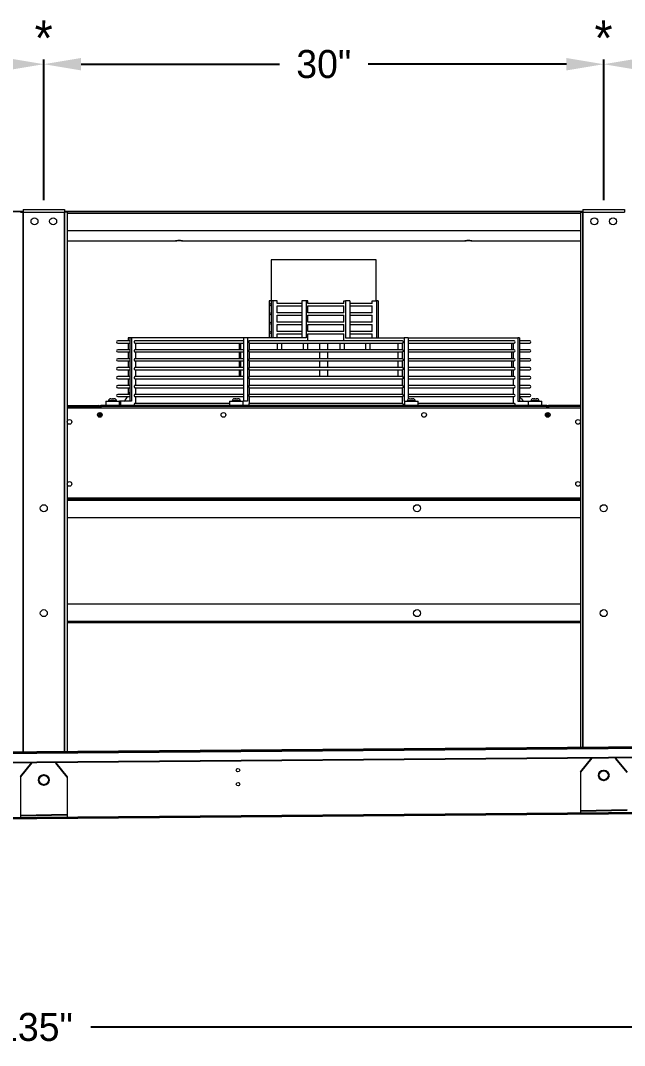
# Model space of a CAD drawing. Extents: x 6 to 271, y -23 to 146.
# Drawn here: x 184.5 to 216.8, y 37.5 to 92.4 of the extents above; entities that cross this region are included whole.
import ezdxf
from ezdxf.enums import TextEntityAlignment as Align

# ---------------------------------------------------------------- set-up
doc = ezdxf.new("R2010")
doc.units = 0
doc.header["$MEASUREMENT"] = 0
doc.layers.get('0').update_dxf_attribs({"linetype": 'CONTINUOUS'})
doc.layers.get('Defpoints').update_dxf_attribs({"linetype": 'CONTINUOUS'})
doc.dimstyles.get("Standard").update_dxf_attribs({"dimtxt": 1.5, "dimasz": 2, "dimexe": 0.25, "dimexo": 0.5, "dimgap": 0.75, "dimtad": 0, "dimtih": 1, "dimtoh": 1, "dimdec": 4, "dimzin": 0, "dimdsep": 46, "dimlunit": 5, "dimtxsty": 'STANDARD', "dimcen": 0.125, "dimclrd": 1, "dimclre": 1, "dimclrt": 1, "dimadec": 0, "dimazin": 0, "dimtfac": 1, "dimtdec": 4, "dimtofl": 0, "dimtmove": 0, "dimatfit": 3, "dimfxl": 1, "dimfrac": 2, "dimtolj": 1, "dimtzin": 0, "dimarcsym": 0})

# ---------------------------------------------------------------- blocks, each defined once
blk = doc.blocks.new('*D30')
at = {"color": 7, "lineweight": -2}
for p, q in [((155.707, 82.761), (155.707, 90.306)), ((185.707, 82.761), (185.707, 90.306)), ((157.707, 90.056), (168.332, 90.056)), ((183.707, 90.056), (173.082, 90.056))]:
    blk.add_line(p, q, dxfattribs=at)
at = {"color": 7}
for points in [[(157.707, 90.389), (157.707, 89.722), (155.707, 90.056)], [(183.707, 90.389), (183.707, 89.722), (185.707, 90.056)]]:
    blk.add_solid(points, dxfattribs=at)
at = {"layer": 'Defpoints', "color": 0}
for p in [(185.707, 90.056), (155.707, 82.261), (185.707, 82.261)]:
    blk.add_point(p, dxfattribs=at)
at = {"color": 7, "insert": (170.707, 90.056), "char_height": 1.5, "attachment_point": 5}
blk.add_mtext('\\A1;30"', dxfattribs=at)
blk = doc.blocks.new('*D31')
at = {"color": 7, "lineweight": -2}
for p, q in [((185.707, 82.761), (185.707, 90.306)), ((215.707, 82.761), (215.707, 90.306)), ((187.707, 90.056), (198.332, 90.056)), ((213.707, 90.056), (203.082, 90.056))]:
    blk.add_line(p, q, dxfattribs=at)
at = {"color": 7}
for points in [[(187.707, 90.389), (187.707, 89.722), (185.707, 90.056)], [(213.707, 90.389), (213.707, 89.722), (215.707, 90.056)]]:
    blk.add_solid(points, dxfattribs=at)
at = {"layer": 'Defpoints', "color": 0}
for p in [(215.707, 90.056), (185.707, 82.261), (215.707, 82.261)]:
    blk.add_point(p, dxfattribs=at)
at = {"color": 7, "insert": (200.707, 90.056), "char_height": 1.5, "attachment_point": 5}
blk.add_mtext('\\A1;30"', dxfattribs=at)
blk = doc.blocks.new('*D32')
at = {"color": 7, "lineweight": -2}
for p, q in [((215.707, 82.761), (215.707, 90.306)), ((246.207, 82.761), (246.207, 90.306)), ((217.707, 90.056), (225.832, 90.056)), ((244.207, 90.056), (236.082, 90.056))]:
    blk.add_line(p, q, dxfattribs=at)
at = {"color": 7}
for points in [[(217.707, 90.389), (217.707, 89.722), (215.707, 90.056)], [(244.207, 90.389), (244.207, 89.722), (246.207, 90.056)]]:
    blk.add_solid(points, dxfattribs=at)
at = {"layer": 'Defpoints', "color": 0}
for p in [(246.207, 90.056), (215.707, 82.261), (246.207, 82.261)]:
    blk.add_point(p, dxfattribs=at)
at = {"color": 7, "insert": (230.957, 90.056), "char_height": 1.5, "attachment_point": 5}
blk.add_mtext('\\A1;30 1/2"', dxfattribs=at)
blk = doc.blocks.new('*D34')
at = {"color": 7, "lineweight": -2}
for p, q in [((252.728, 49.69), (252.728, 38.199)), ((117.732, 48.574), (117.732, 38.199)), ((119.732, 38.449), (182.23, 38.449)), ((250.728, 38.449), (188.23, 38.449))]:
    blk.add_line(p, q, dxfattribs=at)
at = {"color": 7}
for points in [[(119.732, 38.783), (119.732, 38.116), (117.732, 38.449)], [(250.728, 38.783), (250.728, 38.116), (252.728, 38.449)]]:
    blk.add_solid(points, dxfattribs=at)
at = {"layer": 'Defpoints', "color": 0}
for p in [(252.728, 50.19), (117.732, 49.074), (252.728, 38.449)]:
    blk.add_point(p, dxfattribs=at)
at = {"color": 7, "insert": (185.23, 38.449), "char_height": 1.5, "attachment_point": 5}
blk.add_mtext('\\A1;135"', dxfattribs=at)

msp = doc.modelspace()

# ---------------------------------------------------------------- linework, layer by layer
at = {"color": 0, "linetype": 'Continuous', "lineweight": 15}
for p, q in [((156.8216, 82.17748), (184.5926, 82.17748)), ((184.4571, 82.12577), (184.5916, 82.12577)), ((184.5916, 82.12577), (184.5916, 53.1837)), ((184.5926, 82.12577), (184.5916, 82.12577)), ((184.5926, 82.26127), (184.5926, 82.12677)), ((184.5926, 82.26127), (186.8216, 82.26127)), ((184.5926, 82.12677), (186.8216, 82.12677)), ((184.5926, 82.12577), (184.5926, 82.12677)), ((184.5926, 82.12577), (186.8216, 82.12577)), ((184.5926, 53.18371), (184.5926, 82.12577)), ((186.8216, 82.26127), (186.8216, 82.12677)), ((186.8216, 82.17748), (214.5926, 82.17748)), ((186.8216, 82.12577), (186.8216, 82.12677)), ((186.8226, 82.12577), (186.8216, 82.12577)), ((186.8216, 53.20213), (186.8216, 82.12577)), ((186.8226, 82.12577), (186.8226, 53.20214)), ((186.9571, 82.12577), (186.8226, 82.12577)), ((186.9571, 82.12577), (186.9571, 53.20325)), ((186.9571, 82.07277), (214.4571, 82.07277)), ((214.4571, 82.12577), (214.4571, 53.43053)), ((214.4571, 82.12577), (214.5916, 82.12577)), ((214.5916, 82.12577), (214.5916, 53.43164)), ((214.5926, 82.12577), (214.5916, 82.12577)), ((214.5926, 82.26127), (214.5926, 82.12677)), ((214.5926, 82.26127), (216.8216, 82.26127)), ((214.5926, 82.12677), (216.8216, 82.12677)), ((214.5926, 82.12577), (214.5926, 82.12677)), ((214.5926, 82.12577), (216.8216, 82.12577)), ((214.5926, 53.43165), (214.5926, 82.12577)), ((216.8216, 82.26127), (216.8216, 82.12677)), ((186.9571, 81.14402), (214.4571, 81.14402)), ((186.9571, 80.58194), (192.7696, 80.58194)), ((193.1446, 80.58194), (208.2696, 80.58194)), ((208.6446, 80.58194), (214.4571, 80.58194)), ((201.78339, 79.57227), (197.8946, 79.57227)), ((203.5196, 79.57227), (201.78339, 79.57227)), ((197.78988, 77.38127), (197.78988, 75.38627)), ((197.88326, 77.38127), (197.78988, 77.38127)), ((197.97663, 77.38127), (197.88326, 77.38127)), ((197.88326, 77.38127), (197.88326, 75.38627)), ((197.97663, 77.38127), (197.97663, 75.38627)), ((198.20206, 77.38127), (197.97663, 77.38127)), ((198.20206, 77.23045), (198.20206, 77.38127)), ((199.53743, 77.23139), (198.20206, 77.23139)), ((198.20206, 76.73045), (198.20206, 77.11232)), ((198.20206, 77.11139), (199.53743, 77.11139)), ((199.76285, 77.38127), (199.53743, 77.38127)), ((199.53743, 77.38127), (199.53743, 75.38627)), ((199.76285, 77.38127), (199.76285, 75.38627)), ((199.85623, 77.38127), (199.76285, 77.38127)), ((199.85623, 77.23045), (199.85623, 77.38127)), ((201.78339, 77.23139), (199.85623, 77.23139)), ((199.85623, 76.73045), (199.85623, 77.11232)), ((199.85623, 77.11139), (201.78339, 77.11139)), ((201.78339, 77.23139), (201.78339, 77.38127)), ((201.78339, 77.38127), (201.87677, 77.38127)), ((201.78339, 76.73138), (201.78339, 77.11139)), ((201.87677, 77.38127), (201.87677, 75.38627)), ((202.1022, 77.38127), (201.87677, 77.38127)), ((202.1022, 77.38127), (202.1022, 75.38627)), ((203.30551, 77.23139), (202.1022, 77.23139)), ((202.1022, 77.11139), (203.30551, 77.11139)), ((203.30551, 77.23139), (203.30551, 77.38127)), ((203.30551, 77.38127), (203.53093, 77.38127)), ((203.30551, 76.73138), (203.30551, 77.11139)), ((203.53093, 77.38127), (203.53093, 75.38627)), ((203.62431, 77.38127), (203.53093, 77.38127)), ((203.62431, 77.38127), (203.62431, 75.38627)), ((199.53743, 76.73138), (198.20206, 76.73138)), ((198.20206, 76.23045), (198.20206, 76.61232)), ((198.20206, 76.61138), (199.53743, 76.61138)), ((201.78339, 76.73138), (199.85623, 76.73138)), ((199.85623, 76.23045), (199.85623, 76.61232)), ((199.85623, 76.61138), (201.78339, 76.61138)), ((201.78339, 76.23138), (201.78339, 76.61138)), ((203.30551, 76.73138), (202.1022, 76.73138)), ((202.1022, 76.61138), (203.30551, 76.61138)), ((203.30551, 76.23138), (203.30551, 76.61138)), ((199.53743, 76.23138), (198.20206, 76.23138)), ((198.20206, 75.73045), (198.20206, 76.11232)), ((198.20206, 76.11138), (199.53743, 76.11138)), ((201.78339, 76.23138), (199.85623, 76.23138)), ((199.85623, 75.73045), (199.85623, 76.11232)), ((199.85623, 76.11138), (201.78339, 76.11138)), ((201.78339, 75.73139), (201.78339, 76.11138)), ((203.30551, 76.23138), (202.1022, 76.23138)), ((202.1022, 76.11138), (203.30551, 76.11138)), ((203.30551, 75.73139), (203.30551, 76.11138)), ((190.22008, 75.38627), (190.22008, 75.23138)), ((190.31345, 75.38627), (190.22008, 75.38627)), ((190.40683, 75.38627), (190.31345, 75.38627)), ((190.31345, 75.38627), (190.31345, 72.00527)), ((190.40683, 75.38627), (190.40683, 72.00527)), ((196.40191, 75.38627), (190.40683, 75.38627)), ((196.62734, 75.38627), (196.40191, 75.38627)), ((196.40191, 75.38627), (196.40191, 72.00527)), ((196.62734, 75.38627), (196.62734, 72.00527)), ((199.76285, 75.38627), (196.62734, 75.38627)), ((199.53743, 75.73139), (198.20206, 75.73139)), ((198.20206, 75.38627), (198.20206, 75.61232)), ((198.20206, 75.61138), (199.53743, 75.61138)), ((201.78339, 75.73139), (199.85623, 75.73139)), ((199.85623, 75.23138), (199.85623, 75.61232)), ((199.85623, 75.61138), (201.78339, 75.61138)), ((201.78339, 75.23138), (201.78339, 75.61138)), ((201.87677, 75.38627), (205.01229, 75.38627)), ((203.30551, 75.73139), (202.1022, 75.73139)), ((202.1022, 75.61138), (203.30551, 75.61138)), ((203.30551, 75.38627), (203.30551, 75.61138)), ((205.01229, 75.38627), (205.01229, 72.00527)), ((205.23771, 75.38627), (205.01229, 75.38627)), ((205.23771, 75.38627), (205.23771, 72.11336)), ((205.23771, 75.38627), (211.10074, 75.38627)), ((211.10074, 75.38627), (211.10074, 72.00527)), ((211.19412, 75.38627), (211.10074, 75.38627)), ((211.19412, 75.38627), (211.19412, 72.00527)), ((190.31345, 75.23138), (189.66698, 75.23138)), ((189.66698, 75.11138), (190.31345, 75.11138)), ((190.31345, 74.75272), (189.66698, 74.75272)), ((190.22008, 75.11138), (190.22008, 74.75272)), ((190.60323, 75.11138), (196.40191, 75.11138)), ((196.40191, 75.23138), (190.6033, 75.23138)), ((196.40191, 74.75272), (190.6033, 74.75272)), ((190.63225, 74.75272), (190.63225, 75.11138)), ((196.17648, 75.11138), (196.17648, 74.75272)), ((196.26986, 74.75272), (196.26986, 75.11138)), ((196.70869, 75.11138), (204.93197, 75.11138)), ((204.93197, 75.23138), (196.70882, 75.23138)), ((204.93197, 74.75272), (196.70882, 74.75272)), ((196.72071, 74.75272), (196.72071, 75.11138)), ((204.69348, 74.75272), (204.69348, 75.11138)), ((204.91891, 74.75272), (204.91891, 75.11138)), ((210.90683, 75.23138), (205.23771, 75.23138)), ((205.23771, 75.11138), (210.90683, 75.11138)), ((210.90683, 74.75272), (205.23771, 74.75272)), ((210.78194, 74.75272), (210.78194, 75.11138)), ((210.87532, 74.75272), (210.87532, 75.11138)), ((211.74721, 75.23138), (211.19412, 75.23138)), ((211.19412, 75.11138), (211.74721, 75.11138)), ((211.74721, 74.75272), (211.19412, 74.75272)), ((189.66698, 74.63272), (190.31345, 74.63272)), ((190.31345, 74.27405), (189.66698, 74.27405)), ((190.22008, 74.63272), (190.22008, 74.27405)), ((190.60323, 74.63272), (196.40191, 74.63272)), ((196.40191, 74.27405), (190.6033, 74.27405)), ((190.63225, 74.27405), (190.63225, 74.63272)), ((196.17648, 74.63272), (196.17648, 74.27405)), ((196.26986, 74.27405), (196.26986, 74.63272)), ((196.70869, 74.63272), (204.93197, 74.63272)), ((204.93197, 74.27405), (196.70882, 74.27405)), ((196.72071, 74.27405), (196.72071, 74.63272)), ((204.69348, 74.27405), (204.69348, 74.63272)), ((204.91891, 74.27405), (204.91891, 74.63272)), ((205.23771, 74.63272), (210.90683, 74.63272)), ((210.90683, 74.27405), (205.23771, 74.27405)), ((210.78194, 74.27405), (210.78194, 74.63272)), ((210.87532, 74.27405), (210.87532, 74.63272)), ((211.19412, 74.63272), (211.74721, 74.63272)), ((211.74721, 74.27405), (211.19412, 74.27405)), ((189.66698, 74.15405), (190.31345, 74.15405)), ((190.31345, 73.79539), (189.66698, 73.79539)), ((189.66698, 73.67539), (190.31345, 73.67539)), ((190.22008, 74.15405), (190.22008, 73.79539)), ((190.22008, 73.67539), (190.22008, 73.31672)), ((190.60323, 74.15405), (196.40191, 74.15405)), ((190.60323, 73.67539), (196.40191, 73.67539)), ((196.40191, 73.79539), (190.6033, 73.79539)), ((190.63225, 73.79539), (190.63225, 74.15405)), ((190.63225, 73.31672), (190.63225, 73.67539)), ((196.17648, 74.15405), (196.17648, 73.79539)), ((196.17648, 73.67539), (196.17648, 73.31672)), ((196.26986, 73.79539), (196.26986, 74.15405)), ((196.26986, 73.31672), (196.26986, 73.67539)), ((196.70869, 74.15405), (204.93197, 74.15405)), ((196.70869, 73.67539), (204.93197, 73.67539)), ((204.93197, 73.79539), (196.70882, 73.79539)), ((196.72071, 73.79539), (196.72071, 74.15405)), ((196.72071, 73.31672), (196.72071, 73.67539)), ((204.69348, 73.79539), (204.69348, 74.15405)), ((204.69348, 73.31672), (204.69348, 73.67539)), ((204.91891, 73.79539), (204.91891, 74.15405)), ((204.91891, 73.31672), (204.91891, 73.67539)), ((205.23771, 74.15405), (210.90683, 74.15405)), ((210.90683, 73.79539), (205.23771, 73.79539)), ((205.23771, 73.67539), (210.90683, 73.67539)), ((210.78194, 73.79539), (210.78194, 74.15405)), ((210.78194, 73.31672), (210.78194, 73.67539)), ((210.87532, 73.79539), (210.87532, 74.15405)), ((210.87532, 73.31672), (210.87532, 73.67539)), ((211.19412, 74.15405), (211.74721, 74.15405)), ((211.74721, 73.79539), (211.19412, 73.79539)), ((211.19412, 73.67539), (211.74721, 73.67539)), ((190.31345, 73.31672), (189.66698, 73.31672)), ((189.66698, 73.19672), (190.31345, 73.19672)), ((190.22008, 73.19672), (190.22008, 72.83806)), ((190.60323, 73.19672), (196.40191, 73.19672)), ((196.40191, 73.31672), (190.6033, 73.31672)), ((190.63225, 72.83806), (190.63225, 73.19672)), ((196.70869, 73.19672), (204.93197, 73.19672)), ((204.93197, 73.31672), (196.70882, 73.31672)), ((196.72071, 72.83806), (196.72071, 73.19672)), ((204.91891, 72.83806), (204.91891, 73.19672)), ((210.90683, 73.31672), (205.23771, 73.31672)), ((205.23771, 73.19672), (210.90683, 73.19672)), ((210.87532, 72.83806), (210.87532, 73.19672)), ((211.74721, 73.31672), (211.19412, 73.31672)), ((211.19412, 73.19672), (211.74721, 73.19672)), ((190.31345, 72.83806), (189.66698, 72.83806)), ((189.66698, 72.71806), (190.31345, 72.71806)), ((190.22008, 72.71806), (190.22008, 72.35939)), ((190.60323, 72.71806), (196.40191, 72.71806)), ((196.40191, 72.83806), (190.6033, 72.83806)), ((190.63225, 72.35939), (190.63225, 72.71806)), ((196.70869, 72.71806), (204.93197, 72.71806)), ((204.93197, 72.83806), (196.70882, 72.83806)), ((196.72071, 72.35939), (196.72071, 72.71806)), ((204.91891, 72.35939), (204.91891, 72.71806)), ((210.90683, 72.83806), (205.23771, 72.83806)), ((205.23771, 72.71806), (210.90683, 72.71806)), ((210.87532, 72.35939), (210.87532, 72.71806)), ((211.74721, 72.83806), (211.19412, 72.83806)), ((211.19412, 72.71806), (211.74721, 72.71806)), ((189.02057, 72.00527), (189.04866, 72.00527)), ((189.04866, 72.00527), (189.75857, 72.00527)), ((189.60832, 72.00627), (189.17082, 72.00627)), ((189.29482, 72.13027), (189.29497, 72.13027)), ((189.29771, 72.13027), (189.29497, 72.13027)), ((189.29771, 72.13027), (189.30821, 72.13027)), ((189.31889, 72.13027), (189.30821, 72.13027)), ((189.31889, 72.13027), (189.39493, 72.13027)), ((189.40649, 72.13027), (189.39493, 72.13027)), ((189.41277, 72.13027), (189.40649, 72.13027)), ((189.41277, 72.13027), (189.43813, 72.13027)), ((189.45267, 72.13027), (189.43813, 72.13027)), ((189.45267, 72.13027), (189.48432, 72.13027)), ((190.31345, 72.35939), (189.66698, 72.35939)), ((189.66698, 72.23939), (190.31345, 72.23939)), ((189.82386, 72.00527), (189.75857, 72.00527)), ((189.82386, 72.00527), (189.82386, 71.76127)), ((190.40683, 72.00527), (189.82386, 72.00527)), ((190.60323, 72.23939), (196.40191, 72.23939)), ((196.40191, 72.35939), (190.6033, 72.35939)), ((190.63225, 71.88072), (190.63225, 72.23939)), ((195.65023, 72.00527), (195.67831, 72.00527)), ((195.67831, 72.00527), (196.38823, 72.00527)), ((196.23798, 72.00627), (195.80048, 72.00627)), ((195.92448, 72.13027), (195.95612, 72.13027)), ((195.97066, 72.13027), (195.95612, 72.13027)), ((195.97066, 72.13027), (195.99603, 72.13027)), ((196.00231, 72.13027), (195.99603, 72.13027)), ((196.01387, 72.13027), (196.00231, 72.13027)), ((196.01387, 72.13027), (196.08991, 72.13027)), ((196.10058, 72.13027), (196.08991, 72.13027)), ((196.10058, 72.13027), (196.11109, 72.13027)), ((196.11382, 72.13027), (196.11109, 72.13027)), ((196.11382, 72.13027), (196.11398, 72.13027)), ((196.62734, 72.00527), (196.38823, 72.00527)), ((196.70869, 72.23939), (204.93197, 72.23939)), ((204.93197, 72.35939), (196.70882, 72.35939)), ((196.72071, 71.88072), (196.72071, 72.23939)), ((204.91891, 71.88072), (204.91891, 72.23939)), ((205.01229, 72.00527), (205.02597, 72.00527)), ((205.02597, 72.00527), (205.05406, 72.00527)), ((205.05406, 72.00527), (205.76397, 72.00527)), ((205.19287, 72.00627), (205.17622, 72.00627)), ((205.61372, 72.00627), (205.19287, 72.00627)), ((210.90683, 72.35939), (205.23771, 72.35939)), ((205.23771, 72.23939), (210.90683, 72.23939)), ((205.30022, 72.13027), (205.30037, 72.13027)), ((205.3031, 72.13027), (205.30037, 72.13027)), ((205.3031, 72.13027), (205.31361, 72.13027)), ((205.32429, 72.13027), (205.31361, 72.13027)), ((205.32429, 72.13027), (205.40033, 72.13027)), ((205.41188, 72.13027), (205.40033, 72.13027)), ((205.41816, 72.13027), (205.41188, 72.13027)), ((205.41816, 72.13027), (205.44353, 72.13027)), ((205.45807, 72.13027), (205.44353, 72.13027)), ((205.45807, 72.13027), (205.48972, 72.13027)), ((210.87532, 71.88072), (210.87532, 72.23939)), ((211.10074, 72.00527), (211.65562, 72.00527)), ((211.74721, 72.35939), (211.19412, 72.35939)), ((211.19412, 72.23939), (211.74721, 72.23939)), ((211.65562, 72.00527), (211.68371, 72.00527)), ((211.68371, 72.00527), (212.39362, 72.00527)), ((211.94091, 72.00627), (211.80587, 72.00627)), ((211.92987, 72.13027), (211.96152, 72.13027)), ((212.24337, 72.00627), (211.94091, 72.00627)), ((211.97606, 72.13027), (211.96152, 72.13027)), ((211.97606, 72.13027), (212.00143, 72.13027)), ((212.00771, 72.13027), (212.00143, 72.13027)), ((212.01926, 72.13027), (212.00771, 72.13027)), ((212.01926, 72.13027), (212.0953, 72.13027)), ((212.10598, 72.13027), (212.0953, 72.13027)), ((212.10598, 72.13027), (212.11649, 72.13027)), ((212.11922, 72.13027), (212.11649, 72.13027)), ((212.11922, 72.13027), (212.11937, 72.13027)), ((186.9571, 71.76127), (188.6561, 71.76127)), ((186.9571, 71.71027), (188.6561, 71.71027)), ((186.9571, 71.63627), (214.4571, 71.63627)), ((188.6561, 71.76127), (188.6561, 71.71027)), ((188.6561, 71.71027), (188.6561, 71.63627)), ((188.6571, 71.71027), (188.6571, 71.63627)), ((188.7071, 71.71027), (188.6571, 71.71027)), ((188.7549, 71.71247), (188.7071, 71.71247)), ((188.7071, 71.71247), (188.7071, 71.63627)), ((188.7549, 71.71247), (188.7549, 71.63627)), ((212.6583, 71.76127), (188.7559, 71.76127)), ((188.7559, 71.76127), (188.7559, 71.71247)), ((212.6583, 71.71247), (188.7559, 71.71247)), ((188.7559, 71.71247), (188.7559, 71.63627)), ((195.65023, 71.88072), (190.6033, 71.88072)), ((204.93197, 71.88072), (196.70882, 71.88072)), ((210.90683, 71.88072), (205.76397, 71.88072)), ((212.6583, 71.76127), (212.6583, 71.71247)), ((212.6583, 71.71247), (212.6583, 71.63627)), ((212.6593, 71.71247), (212.7071, 71.71247)), ((212.6593, 71.63627), (212.6593, 71.71247)), ((212.7071, 71.63627), (212.7071, 71.71247)), ((212.7571, 71.71027), (212.7071, 71.71027)), ((212.7571, 71.71027), (212.7571, 71.63627)), ((212.7581, 71.71027), (212.7581, 71.76127)), ((214.4571, 71.76127), (212.7581, 71.76127)), ((212.7581, 71.63627), (212.7581, 71.71027)), ((214.4571, 71.71027), (212.7581, 71.71027)), ((188.6561, 71.37539), (188.6561, 71.14715)), ((188.6571, 71.37583), (188.6571, 71.1467)), ((188.7071, 71.38627), (188.7071, 71.13627)), ((188.7549, 71.37677), (188.7549, 71.14577)), ((188.7559, 71.37635), (188.7559, 71.14619)), ((212.6583, 71.37635), (212.6583, 71.14619)), ((212.6593, 71.14577), (212.6593, 71.37677)), ((212.7071, 71.13627), (212.7071, 71.38627)), ((212.7571, 71.37583), (212.7571, 71.1467)), ((212.7581, 71.14715), (212.7581, 71.37539)), ((186.9571, 66.81227), (214.4571, 66.81227)), ((186.9571, 66.81127), (214.4571, 66.81127)), ((186.9571, 66.76127), (214.4571, 66.76127)), ((186.9571, 66.69777), (214.4571, 66.69777)), ((186.9571, 65.76127), (214.4571, 65.76127)), ((186.9571, 61.13627), (214.4571, 61.13627)), ((186.9571, 60.19977), (214.4571, 60.19977)), ((186.9571, 60.13627), (214.4571, 60.13627)), ((187.07538, 53.20423), (214.32445, 53.42944)), ((187.07575, 53.16004), (214.32482, 53.38524)), ((186.9571, 52.6466), (214.4571, 52.87388)), ((214.32905, 52.87353), (187.07998, 52.64832)), ((184.4571, 51.86982), (184.4571, 49.65616)), ((186.9571, 51.86982), (186.9571, 49.69715)), ((214.4571, 52.11776), (214.4571, 49.9041)), ((186.9571, 49.6975), (214.4571, 49.92478)), ((186.9571, 49.6465), (214.4571, 49.87378))]:
    msp.add_line(p, q, dxfattribs=at)
at = {"color": 0}
for p, q in [((247.57332, 53.70423), (123.82755, 52.6815)), ((123.82791, 52.63731), (247.57368, 53.66004)), ((247.57791, 53.14832), (123.83214, 52.1256)), ((215.06764, 52.86351), (214.4571, 52.11776)), ((216.34655, 52.86351), (216.9571, 52.11776)), ((185.06764, 52.61557), (184.4571, 51.86982)), ((186.34655, 52.61557), (186.9571, 51.86982)), ((123.9571, 49.17682), (247.4571, 50.19752)), ((247.45752, 50.14652), (123.9571, 49.12582)), ((216.9571, 50.07009), (214.4571, 50.0291)), ((186.9571, 49.82215), (184.4571, 49.78116)), ((184.4571, 49.65616), (184.4571, 49.60515)), ((214.4571, 49.9041), (214.4571, 49.85309))]:
    msp.add_line(p, q, dxfattribs=at)
at = {"color": 0, "linetype": 'Continuous', "lineweight": 15, "flags": 128}
for points in [[(192.7696, 80.58194), (192.77719, 80.588), (192.79936, 80.59356), (192.83431, 80.59819), (192.87921, 80.60149), (192.93041, 80.60322), (192.98378, 80.60322), (193.03499, 80.60149), (193.07988, 80.59819), (193.11483, 80.59356), (193.137, 80.588), (193.1446, 80.58194)], [(193.1446, 80.58194), (193.13693, 80.58799), (193.11473, 80.59355), (193.07978, 80.59816), (193.03491, 80.60146), (192.98375, 80.60318), (192.93044, 80.60318), (192.87928, 80.60146), (192.83441, 80.59816), (192.79946, 80.59355), (192.77726, 80.58799), (192.7696, 80.58194)], [(208.2696, 80.58194), (208.27719, 80.588), (208.29936, 80.59356), (208.33431, 80.59819), (208.37921, 80.60149), (208.43041, 80.60322), (208.48378, 80.60322), (208.53499, 80.60149), (208.57988, 80.59819), (208.61483, 80.59356), (208.637, 80.588), (208.6446, 80.58194)], [(208.6446, 80.58194), (208.63693, 80.58799), (208.61473, 80.59355), (208.57978, 80.59816), (208.53491, 80.60146), (208.48375, 80.60318), (208.43044, 80.60318), (208.37928, 80.60146), (208.33441, 80.59816), (208.29946, 80.59355), (208.27726, 80.58799), (208.2696, 80.58194)], [(204.93197, 75.23138), (204.93202, 75.23138), (204.9413, 75.22621), (204.94898, 75.21168), (204.95376, 75.19028), (204.95482, 75.16565), (204.95199, 75.14201), (204.94574, 75.12337), (204.93714, 75.11293), (204.93197, 75.11138)], [(204.93197, 74.75272), (204.93622, 74.75168), (204.94459, 74.74284), (204.951, 74.72627), (204.95448, 74.70451), (204.95448, 74.68093), (204.951, 74.65917), (204.94459, 74.64259), (204.93622, 74.63376), (204.93197, 74.63272)], [(204.93197, 74.27405), (204.93622, 74.27301), (204.94459, 74.26418), (204.951, 74.2476), (204.95448, 74.22584), (204.95448, 74.20226), (204.951, 74.18051), (204.94459, 74.16393), (204.93622, 74.15509), (204.93197, 74.15405)], [(204.93197, 73.79539), (204.93622, 73.79435), (204.94459, 73.78551), (204.951, 73.76894), (204.95448, 73.74718), (204.95448, 73.7236), (204.951, 73.70184), (204.94459, 73.68526), (204.93622, 73.67643), (204.93197, 73.67539)], [(204.93197, 73.31672), (204.93622, 73.31568), (204.94459, 73.30685), (204.951, 73.29027), (204.95448, 73.26851), (204.95448, 73.24493), (204.951, 73.22317), (204.94459, 73.2066), (204.93622, 73.19776), (204.93197, 73.19672)], [(204.93197, 72.83806), (204.93622, 72.83702), (204.94459, 72.82818), (204.951, 72.8116), (204.95448, 72.78985), (204.95448, 72.76627), (204.951, 72.74451), (204.94459, 72.72793), (204.93622, 72.71909), (204.93197, 72.71806)], [(190.31345, 72.50419), (190.2749, 72.38794), (190.26293, 72.35939)], [(204.93197, 72.35939), (204.93622, 72.35835), (204.94459, 72.34952), (204.951, 72.33294), (204.95448, 72.31118), (204.95448, 72.2876), (204.951, 72.26584), (204.94459, 72.24926), (204.93622, 72.24043), (204.93197, 72.23939)], [(204.93197, 71.88072), (204.93648, 71.87955), (204.94491, 71.87028), (204.95129, 71.85312), (204.9546, 71.83083), (204.95431, 71.80692), (204.95291, 71.79614)]]:
    msp.add_lwpolyline(points, dxfattribs=at)
at = {"color": 0, "linetype": 'Continuous', "lineweight": 15}
for centre, radius in [((185.2071, 81.63627), 0.1875), ((186.2071, 81.63627), 0.1875), ((215.2071, 81.63627), 0.1875), ((216.2071, 81.63627), 0.1875), ((187.0821, 70.88627), 0.125), ((188.7071, 71.26127), 0.125), ((195.3321, 71.26127), 0.125), ((206.0821, 71.26127), 0.125), ((212.7071, 71.26127), 0.125), ((214.3321, 70.88627), 0.125), ((187.0821, 67.56227), 0.125), ((214.3321, 67.56227), 0.125), ((185.7071, 66.26127), 0.1875), ((205.7071, 66.26127), 0.1875), ((215.7071, 66.26127), 0.1875), ((185.7071, 60.63627), 0.1875), ((205.7071, 60.63627), 0.1875), ((215.7071, 60.63627), 0.1875), ((196.10881, 52.22222), 0.09375), ((196.11501, 51.47224), 0.09375)]:
    msp.add_circle(centre, radius, dxfattribs=at)
at = {"color": 0}
for centre in [(215.7071, 51.94208), (185.7071, 51.69414)]:
    msp.add_circle(centre, 0.26853, dxfattribs=at)
at = {"color": 0, "linetype": 'Continuous', "lineweight": 15}
for centre, radius, start, end in [((197.8946, 77.17138), 0.06, 100.892283, 259.107717), ((197.8946, 76.67138), 0.06, 100.892283, 259.107717), ((197.8946, 76.17138), 0.06, 100.892283, 259.107717), ((197.8946, 75.67138), 0.06, 100.892283, 259.107717), ((189.66698, 75.17138), 0.06, 90, 270), ((189.66698, 74.69272), 0.06, 90, 270), ((210.90366, 75.17138), 0.06008, 273.025613, 86.974387), ((210.90354, 74.69272), 0.06009, 273.144589, 86.855411), ((211.74721, 75.17138), 0.06, 270, 90), ((211.74721, 74.69272), 0.06, 270, 90), ((189.66698, 74.21405), 0.06, 90, 270), ((210.90354, 74.21405), 0.06009, 273.143027, 86.856973), ((211.74721, 74.21405), 0.06, 270, 90), ((189.66698, 73.73539), 0.06, 90, 270), ((210.90354, 73.73539), 0.06009, 273.144589, 86.855411), ((211.74721, 73.73539), 0.06, 270, 90), ((189.66698, 73.25672), 0.06, 90, 270), ((210.90354, 73.25672), 0.06009, 273.143027, 86.856973), ((211.74721, 73.25672), 0.06, 270, 90), ((189.66698, 72.77806), 0.06, 90, 270), ((210.90354, 72.77806), 0.06009, 273.144589, 86.855411), ((211.74721, 72.77806), 0.06, 270, 90), ((189.29482, 72.00627), 0.124, 90, 180), ((189.48432, 72.00627), 0.124, 0, 90), ((189.66698, 72.29939), 0.06, 90, 270), ((189.3468, 72.76027), 1, 310.97463, 328.608789), ((195.92448, 72.00627), 0.124, 90, 180), ((196.11398, 72.00627), 0.124, 0, 90), ((205.30022, 72.00627), 0.124, 90, 180), ((205.48972, 72.00627), 0.124, 0, 90), ((210.90354, 72.29939), 0.06009, 273.144589, 86.855411), ((212.0674, 72.76027), 1, 211.391211, 229.02537), ((211.74721, 72.29939), 0.06, 270, 90), ((211.92987, 72.00627), 0.124, 90, 180), ((212.11937, 72.00627), 0.124, 0, 90), ((188.6561, 71.71027), 0.051, 0, 90), ((188.6561, 71.71027), 0.001, 0, 90), ((188.7559, 71.71247), 0.0488, 90, 180), ((188.7559, 71.71247), 0.001, 90, 180), ((210.90335, 71.82124), 0.05959, 335.096891, 86.650916), ((212.6583, 71.71247), 0.0488, 0, 90), ((212.6583, 71.71247), 0.001, 0, 90), ((212.7581, 71.71027), 0.051, 90, 180), ((212.7581, 71.71027), 0.001, 90, 180)]:
    msp.add_arc(centre, radius, start, end, dxfattribs=at)
for points in [[(184.5926, 82.13627), (156.8216, 82.13627)], [(214.5926, 82.13627), (186.8216, 82.13627)], [(186.9571, 80.58152), (192.7696, 80.58152)], [(193.1446, 80.58152), (208.2696, 80.58152)], [(208.6446, 80.58152), (214.4571, 80.58152)], [(197.8946, 79.57227), (197.8946, 77.38127)], [(203.5196, 77.38127), (203.5196, 79.57227)], [(198.21697, 75.11138), (198.21697, 74.75272)], [(198.46697, 74.75272), (198.46697, 75.11138)], [(199.60243, 75.11138), (199.60243, 74.75272)], [(199.85243, 74.75272), (199.85243, 75.11138)], [(200.4806, 75.11138), (200.4806, 74.75272)], [(200.9336, 74.75272), (200.9336, 75.11138)], [(201.56177, 75.11138), (201.56177, 74.75272)], [(201.81177, 74.75272), (201.81177, 75.11138)], [(202.94723, 75.11138), (202.94723, 74.75272)], [(203.19723, 74.75272), (203.19723, 75.11138)], [(200.4806, 74.63272), (200.4806, 74.27405)], [(200.9336, 74.27405), (200.9336, 74.63272)], [(200.4806, 74.15405), (200.4806, 73.79539)], [(200.4806, 73.67539), (200.4806, 73.31672)], [(200.9336, 73.79539), (200.9336, 74.15405)], [(200.9336, 73.31672), (200.9336, 73.67539)], [(189.02057, 72.00527), (189.02057, 71.76127)], [(189.17082, 72.00627), (189.17082, 72.00527)], [(189.29497, 72.13027), (189.291, 72.1302)], [(189.291, 72.1302), (189.29771, 72.13027)], [(189.30821, 72.13027), (189.31492, 72.1302)], [(189.31492, 72.1302), (189.31889, 72.13027)], [(189.39493, 72.13027), (189.39658, 72.1302)], [(189.39658, 72.1302), (189.41277, 72.13027)], [(189.43813, 72.13027), (189.45432, 72.1302)], [(189.45432, 72.1302), (189.45267, 72.13027)], [(189.60832, 72.00527), (189.60832, 72.00627)], [(189.75857, 71.76127), (189.75857, 72.00527)], [(195.65023, 72.00527), (195.65023, 71.76127)], [(195.80048, 72.00627), (195.80048, 72.00527)], [(195.95612, 72.13027), (195.95448, 72.1302)], [(195.95448, 72.1302), (195.97066, 72.13027)], [(195.99603, 72.13027), (196.01222, 72.1302)], [(196.01222, 72.1302), (196.01387, 72.13027)], [(196.08991, 72.13027), (196.09388, 72.1302)], [(196.09388, 72.1302), (196.10058, 72.13027)], [(196.11109, 72.13027), (196.1178, 72.1302)], [(196.1178, 72.1302), (196.11382, 72.13027)], [(196.23798, 72.00527), (196.23798, 72.00627)], [(196.38823, 71.76127), (196.38823, 72.00527)], [(205.02597, 72.00527), (205.02597, 71.76127)], [(205.17622, 72.00627), (205.17622, 72.00527)], [(205.30037, 72.13027), (205.2964, 72.1302)], [(205.2964, 72.1302), (205.3031, 72.13027)], [(205.31361, 72.13027), (205.32031, 72.1302)], [(205.32031, 72.1302), (205.32429, 72.13027)], [(205.40033, 72.13027), (205.40197, 72.1302)], [(205.40197, 72.1302), (205.41816, 72.13027)], [(205.44353, 72.13027), (205.45972, 72.1302)], [(205.45972, 72.1302), (205.45807, 72.13027)], [(205.61372, 72.00527), (205.61372, 72.00627)], [(205.76397, 71.76127), (205.76397, 72.00527)], [(211.65562, 72.00527), (211.65562, 71.76127)], [(211.80587, 72.00627), (211.80587, 72.00527)], [(211.96152, 72.13027), (211.95987, 72.1302)], [(211.95987, 72.1302), (211.97606, 72.13027)], [(212.00143, 72.13027), (212.01762, 72.1302)], [(212.01762, 72.1302), (212.01926, 72.13027)], [(212.0953, 72.13027), (212.09928, 72.1302)], [(212.09928, 72.1302), (212.10598, 72.13027)], [(212.11649, 72.13027), (212.12319, 72.1302)], [(212.12319, 72.1302), (212.11922, 72.13027)], [(212.24337, 72.00527), (212.24337, 72.00627)], [(212.39362, 71.76127), (212.39362, 72.00527)]]:
    msp.add_open_spline(points, degree=1, dxfattribs=at)
for points, knots in [([(192.7696, 80.58194), (192.7696, 80.58194), (192.7696, 80.58194), (192.7696, 80.58194), (192.7696, 80.58194), (192.7696, 80.58194), (192.7696, 80.58194)], [0, 0, 0, 0, 1, 1, 1, 1.00000059, 1.00000059, 1.00000059, 1.00000059]), ([(190.60927, 75.23017), (190.60608, 75.23071), (190.59672, 75.23229), (190.58115, 75.22747), (190.56519, 75.21666), (190.5535, 75.20041), (190.54742, 75.18098), (190.54763, 75.16044), (190.55411, 75.14118), (190.56613, 75.12518), (190.58229, 75.1149), (190.59647, 75.11048), (190.60431, 75.11185), (190.60601, 75.11214)], [0, 0, 0, 0, 0.05278326, 0.15493541, 0.25708506, 0.35921463, 0.46132613, 0.56341006, 0.66548868, 0.76757875, 0.86968472, 0.97181687, 1, 1, 1, 1]), ([(190.60927, 74.7515), (190.60608, 74.75204), (190.59672, 74.75362), (190.58115, 74.7488), (190.56519, 74.738), (190.5535, 74.72174), (190.54742, 74.70232), (190.54763, 74.68177), (190.55411, 74.66251), (190.56613, 74.64651), (190.58229, 74.63623), (190.59647, 74.63182), (190.60431, 74.63318), (190.60601, 74.63348)], [0, 0, 0, 0, 0.0527838, 0.15493717, 0.25708665, 0.35921607, 0.46132178, 0.56341149, 0.66548996, 0.76757526, 0.86968417, 0.97181616, 1, 1, 1, 1]), ([(196.71125, 75.23064), (196.71094, 75.23085), (196.70813, 75.23277), (196.70249, 75.22996), (196.6954, 75.22182), (196.68976, 75.20734), (196.68627, 75.18899), (196.6853, 75.1686), (196.68697, 75.14856), (196.69109, 75.131), (196.69719, 75.11833), (196.70346, 75.11162), (196.70744, 75.11207), (196.70884, 75.11223)], [0, 0, 0, 0, 0.01292207, 0.11640424, 0.21988582, 0.32335515, 0.42680049, 0.53022629, 0.63363492, 0.73704946, 0.84047658, 0.94393018, 1, 1, 1, 1]), ([(196.71125, 74.75197), (196.71094, 74.75218), (196.70813, 74.7541), (196.70249, 74.75129), (196.6954, 74.74316), (196.68976, 74.72868), (196.68627, 74.71032), (196.6853, 74.68993), (196.68697, 74.6699), (196.69109, 74.65234), (196.69719, 74.63966), (196.70346, 74.63295), (196.70744, 74.63341), (196.70884, 74.63357)], [0, 0, 0, 0, 0.01292209, 0.11640441, 0.21988868, 0.32335395, 0.42680484, 0.53022481, 0.63363947, 0.73704904, 0.8404763, 0.94393005, 1, 1, 1, 1]), ([(190.60932, 74.2729), (190.60532, 74.27342), (190.59512, 74.27474), (190.57896, 74.26911), (190.56344, 74.25752), (190.5524, 74.24076), (190.54709, 74.22107), (190.54811, 74.20056), (190.55534, 74.18162), (190.56798, 74.16616), (190.58452, 74.15673), (190.59809, 74.15292), (190.60511, 74.15437), (190.60602, 74.15456)], [0, 0, 0, 0, 0.06581289, 0.16795274, 0.27008951, 0.3722043, 0.47429903, 0.57636937, 0.6784379, 0.78051674, 0.88261397, 0.98473593, 1, 1, 1, 1]), ([(196.71128, 74.27284), (196.70976, 74.27339), (196.70568, 74.27486), (196.69908, 74.26964), (196.69256, 74.25842), (196.68785, 74.24191), (196.6855, 74.22235), (196.68575, 74.20181), (196.68859, 74.18272), (196.69371, 74.16696), (196.70048, 74.15723), (196.70589, 74.15306), (196.70863, 74.15422), (196.70883, 74.1543)], [0, 0, 0, 0, 0.06116169, 0.16460909, 0.2680505, 0.37147475, 0.47487408, 0.57825153, 0.6816224, 0.78500432, 0.88840825, 0.99183454, 1, 1, 1, 1]), ([(190.60932, 73.79424), (190.60532, 73.79476), (190.59512, 73.79607), (190.57896, 73.79045), (190.56344, 73.77886), (190.5524, 73.7621), (190.54709, 73.7424), (190.54811, 73.72189), (190.55534, 73.70295), (190.56798, 73.68749), (190.58452, 73.67807), (190.59809, 73.67425), (190.60511, 73.67571), (190.60602, 73.6759)], [0, 0, 0, 0, 0.06581299, 0.16795462, 0.27009156, 0.37220651, 0.47429569, 0.57637214, 0.67844082, 0.78051539, 0.88261278, 0.9847359, 1, 1, 1, 1]), ([(196.71128, 73.79418), (196.70976, 73.79472), (196.70568, 73.79619), (196.69908, 73.79097), (196.69256, 73.77976), (196.68785, 73.76325), (196.6855, 73.74368), (196.68575, 73.72315), (196.68859, 73.70405), (196.69371, 73.68829), (196.70048, 73.67856), (196.70589, 73.6744), (196.70863, 73.67555), (196.70883, 73.67563)], [0, 0, 0, 0, 0.06116217, 0.16461104, 0.26805241, 0.37147662, 0.47487016, 0.57825359, 0.68162442, 0.7850063, 0.88840717, 0.99183454, 1, 1, 1, 1]), ([(190.60932, 73.31557), (190.60532, 73.31609), (190.59512, 73.31741), (190.57896, 73.31178), (190.56344, 73.30019), (190.5524, 73.28343), (190.54709, 73.26374), (190.54811, 73.24322), (190.55534, 73.22428), (190.56798, 73.20883), (190.58452, 73.1994), (190.59809, 73.19559), (190.60511, 73.19704), (190.60602, 73.19723)], [0, 0, 0, 0, 0.06581289, 0.16795274, 0.27008951, 0.3722043, 0.47429903, 0.57636937, 0.6784379, 0.78051674, 0.88261397, 0.98473593, 1, 1, 1, 1]), ([(196.71128, 73.31551), (196.70976, 73.31606), (196.70568, 73.31753), (196.69908, 73.3123), (196.69256, 73.30109), (196.68785, 73.28458), (196.6855, 73.26502), (196.68575, 73.24448), (196.68859, 73.22539), (196.69371, 73.20963), (196.70048, 73.19989), (196.70589, 73.19573), (196.70863, 73.19689), (196.70883, 73.19697)], [0, 0, 0, 0, 0.06116169, 0.16460909, 0.2680505, 0.37147475, 0.47487408, 0.57825153, 0.6816224, 0.78500432, 0.88840825, 0.99183454, 1, 1, 1, 1]), ([(190.60927, 72.83684), (190.60608, 72.83738), (190.59672, 72.83896), (190.58115, 72.83414), (190.56519, 72.82333), (190.5535, 72.80708), (190.54742, 72.78765), (190.54763, 72.76711), (190.55411, 72.74785), (190.56613, 72.73185), (190.58229, 72.72157), (190.59647, 72.71716), (190.60431, 72.71852), (190.60601, 72.71881)], [0, 0, 0, 0, 0.05278334, 0.15493701, 0.25708359, 0.359218, 0.46132401, 0.56341404, 0.6654928, 0.76757841, 0.86968453, 0.97181683, 1, 1, 1, 1]), ([(196.71125, 72.83731), (196.71094, 72.83752), (196.70813, 72.83944), (196.70249, 72.83663), (196.6954, 72.82849), (196.68976, 72.81402), (196.68627, 72.79566), (196.6853, 72.77527), (196.68697, 72.75523), (196.69109, 72.73768), (196.69719, 72.725), (196.70346, 72.71829), (196.70744, 72.71874), (196.70884, 72.7189)], [0, 0, 0, 0, 0.01292209, 0.11640441, 0.21988868, 0.32335395, 0.42680484, 0.53022481, 0.63363947, 0.73704904, 0.8404763, 0.94393005, 1, 1, 1, 1]), ([(190.60927, 72.35818), (190.60608, 72.35871), (190.59672, 72.36029), (190.58115, 72.35547), (190.56519, 72.34467), (190.5535, 72.32842), (190.54742, 72.30899), (190.54763, 72.28845), (190.55411, 72.26918), (190.56613, 72.25319), (190.58229, 72.24291), (190.59647, 72.23849), (190.60431, 72.23985), (190.60601, 72.24015)], [0, 0, 0, 0, 0.05278327, 0.15493545, 0.25708512, 0.35921471, 0.46132342, 0.56341034, 0.66548899, 0.76757677, 0.86968431, 0.97181649, 1, 1, 1, 1]), ([(196.71125, 72.35864), (196.71094, 72.35886), (196.70813, 72.36078), (196.70249, 72.35796), (196.6954, 72.34983), (196.68976, 72.33535), (196.68627, 72.317), (196.6853, 72.2966), (196.68697, 72.27657), (196.69109, 72.25901), (196.69719, 72.24633), (196.70346, 72.23962), (196.70744, 72.24008), (196.70884, 72.24024)], [0, 0, 0, 0, 0.01292206, 0.11640421, 0.21988704, 0.32335424, 0.42680226, 0.53022803, 0.63363664, 0.73704859, 0.84047759, 0.94393015, 1, 1, 1, 1]), ([(190.60933, 71.87959), (190.60525, 71.8801), (190.59495, 71.88139), (190.57873, 71.87567), (190.56327, 71.86401), (190.55228, 71.84719), (190.54711, 71.8275), (190.54786, 71.80974), (190.55136, 71.7998), (190.55265, 71.79614)], [0, 0, 0, 0, 0.10541262, 0.26576209, 0.42610212, 0.58640999, 0.74668435, 0.90692428, 1, 1, 1, 1]), ([(196.71125, 71.87951), (196.71018, 71.88003), (196.70657, 71.88178), (196.7003, 71.87757), (196.69355, 71.86743), (196.68848, 71.85161), (196.68574, 71.83247), (196.68545, 71.813), (196.68702, 71.80139), (196.68774, 71.79614)], [0, 0, 0, 0, 0.06751507, 0.22768448, 0.38785179, 0.54799875, 0.70810753, 0.86818266, 1, 1, 1, 1])]:
    msp.add_open_spline(points, degree=3, knots=knots, dxfattribs=at)

# ---------------------------------------------------------------- texts
at = {"color": 0}
for p in [(185.69906, 90.52788), (215.69906, 90.52788)]:
    msp.add_text('*', height=1.87063, dxfattribs=at).set_placement(p, align=Align.CENTER)

# ---------------------------------------------------------------- dimensions: what is measured, and where the dimension line sits
for base, p1, p2, picture, middle in [((246.2071, 90.05566), (215.7071, 82.26127), (246.2071, 82.26127), '*D32', (230.9571, 90.05566)), ((185.7071, 90.05566), (155.7071, 82.26127), (185.7071, 82.26127), '*D30', (170.7071, 90.05566)), ((215.7071, 90.05566), (185.7071, 82.26127), (215.7071, 82.26127), '*D31', (200.7071, 90.05566)), ((252.72754, 38.44944), (117.73215, 49.07437), (252.72754, 50.19007), '*D34', (185.22984, 38.44944))]:
    dim = msp.add_linear_dim(base=base, p1=p1, p2=p2, dimstyle='Standard', override={"dimpost": '"', "dimclrd": 7, "dimclre": 7, "dimclrt": 7}, dxfattribs=at)
    dim.commit()
    dim.dimension.update_dxf_attribs({"geometry": picture, "text_midpoint": middle})

doc.saveas('drawing.dxf')
